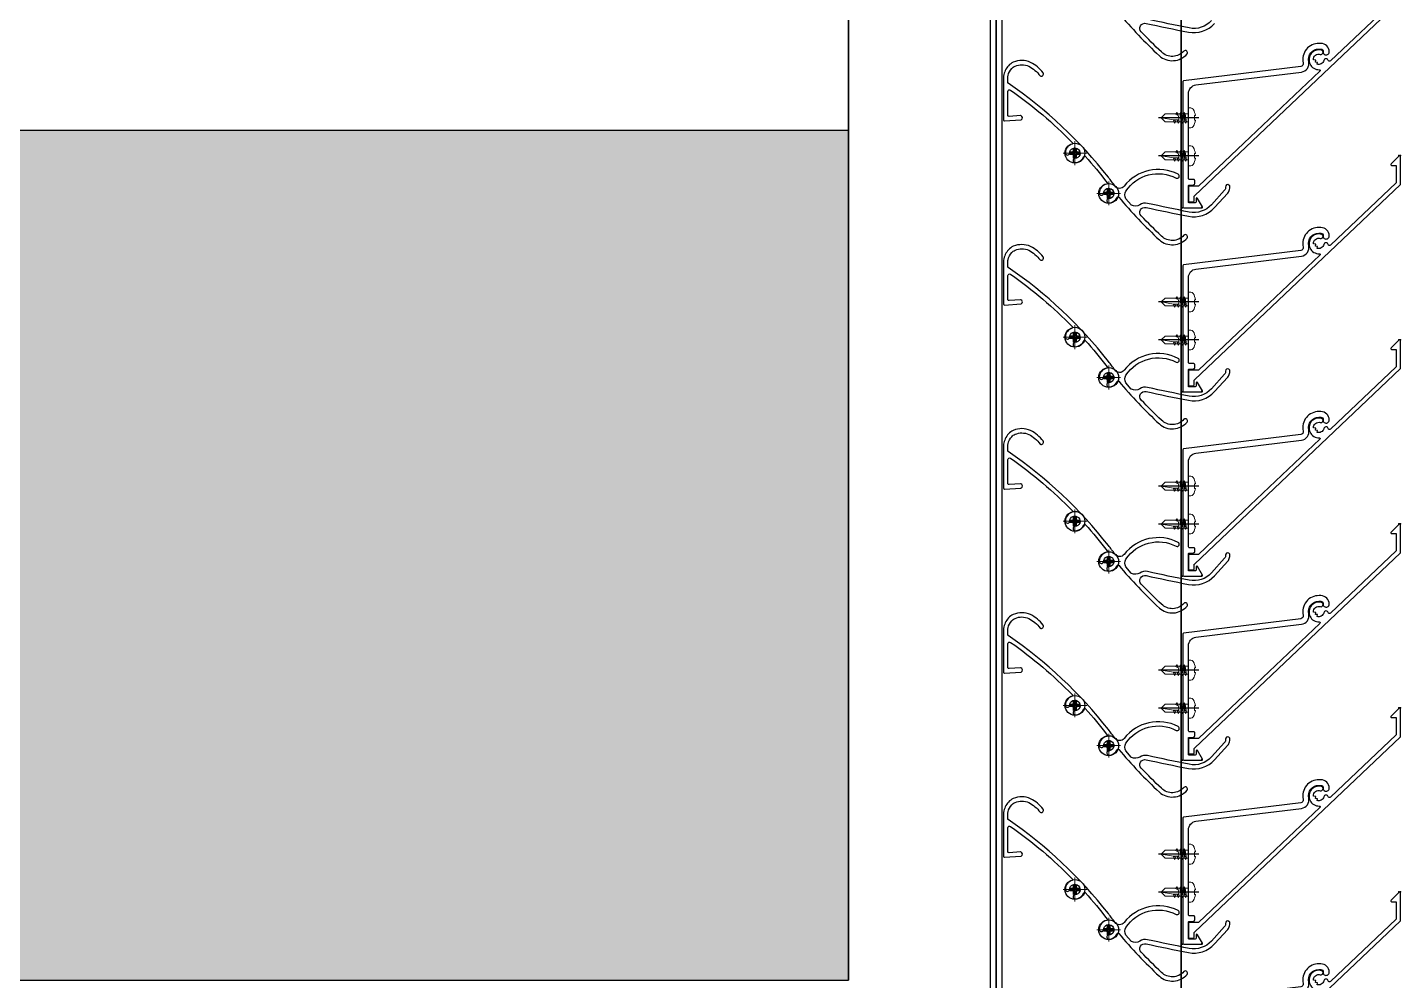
# Model space of a CAD drawing. Header units: millimetres. Extents: x 2519235 to 7246330, y 25937 to 201821.
# Drawn here: x 2752304 to 2752789, y 70938.6 to 71275.1 of the extents above; entities that cross this region are included whole.
import ezdxf

# ---------------------------------------------------------------- set-up
doc = ezdxf.new("R2010")
doc.units = ezdxf.units.MM
doc.set_wipeout_variables(frame=1)
doc.linetypes.add('CENTER', pattern=[50.800000000000004, 31.75, -6.35, 6.35, -6.35])
doc.linetypes.add('Xref-PLAN-106.940$0$CENTER2', pattern=[28.575000000000003, 19.05, -3.175, 3.175, -3.175])
for name, color, linetype in [('000 - CONCRETE_COL_CUT_COLOR_1', 7, 'Continuous'), ('000 - CONCRETE_COL_CUT_COLOR_5', 7, 'Continuous'), ('000 - CONCRETE_COL_HATCH_', 7, 'Continuous'), ('000 - CONCRETE_COL_WIPEOUT_', 7, 'Continuous'), ('010 - ASPG_ACCESSORIES_MAIN_COLOR_1', 7, 'Continuous'), ('010 - ASPG_EXTR_DEF_SUB', 7, 'Continuous'), ('010 - ASPG_EXTR_MAIN_COLOR_2', 7, 'Continuous'), ('010 - ASPG_FRAMING_MAIN_COLOR_2', 7, 'Continuous'), ('010 - ASPG_FRAMING_SUB_COLOR_2', 7, 'Continuous'), ('010 - ASPG_FRAMING_WIPEOUT_', 7, 'Continuous'), ('A-GLAZ-CURT', 7, 'Continuous'), ('BOLT & SCREW', 7, 'Continuous'), ('Center Line', 7, 'CENTER'), ('Xref-PLAN-106.940$0$_Beam', 7, 'Continuous'), ('Xref-PLAN-106.940$0$_Col', 7, 'Xref-PLAN-106.940$0$CENTER2'), ('Xref-PLAN-106.940$0$S-280-M_COLUMN', 7, 'Continuous')]:
    doc.layers.add(name, color=color, linetype=linetype)
doc.layers.add('12-GRID', color=7, linetype='CENTER', lineweight=13)
doc.layers.add('SCREW', color=7, linetype='Continuous', lineweight=5)
doc.layers.add('Xref-PLAN-106.940$0$_VP', color=7, linetype='Continuous', plot=False)

# ---------------------------------------------------------------- blocks, each defined once
blk = doc.blocks.new('DPA_Curved type C_Left - Curved Type C_Left-31496685-ENTRANCE 1 - LOWER ROOF LEVEL PLAN')
at = {"layer": 'A-GLAZ-CURT', "color": 7}
for p, q in [((750.0000001532675, 0), (-699.9923250806474, 0)), ((-699.9923250806473, 0), (750.0000001532675, 0))]:
    blk.add_line(p, q, dxfattribs=at)
blk = doc.blocks.new('Xref-PLAN-106.940$0$ACM_STR_COLN_Precast- Rectangular Column - 750x300-6869242-610_ENT 1 EXISTING GROUND LEVEL_6000_100')
at = {"layer": 'Xref-PLAN-106.940$0$S-280-M_COLUMN', "color": 7, "lineweight": -3}
for p, q in [((375.0000000000002, 200.0000000000001), (374.9999999999998, 189.9999999999994)), ((374.9999999999998, 189.9999999999994), (374.9999999999998, -89.99999999999784)), ((374.9999999999998, -89.99999999999784), (375.0000000000002, -99.99999999999994)), ((375.0000000000002, -99.99999999999994), (-374.9999999999994, -99.99999999999994))]:
    blk.add_line(p, q, dxfattribs=at)
blk = doc.blocks.new('Xref-PLAN-106.940')
at = {"layer": 'Xref-PLAN-106.940$0$_Beam', "color": 7}
for p, q in [((153369.1805612047, 15158.3966534838), (153369.1805612047, 6933.396653483858)), ((153669.1805612047, 15158.3966534838), (153669.1805612047, 6933.396653483858))]:
    blk.add_line(p, q, dxfattribs=at)
at = {"layer": 'Xref-PLAN-106.940$0$_Col', "color": 7}
blk.add_lwpolyline([(152919.1805612047, 6633.396653483858), (153669.1805612047, 6633.396653483858), (153669.1805612047, 6933.396653483858), (152919.1805612047, 6933.396653483858)], close=True, dxfattribs=at)
at = {"layer": 'Xref-PLAN-106.940$0$_VP', "color": 7}
for p, q in [((152919.1805612047, 6683.395449552503), (153669.1805612047, 6933.396653483858)), ((152919.1805612047, 6933.396653483858), (153669.1805612047, 6633.396653483858))]:
    blk.add_line(p, q, dxfattribs=at)
at = {"layer": 'Xref-PLAN-106.940$0$S-280-M_COLUMN', "color": 7, "lineweight": -3}
blk.add_blockref('Xref-PLAN-106.940$0$ACM_STR_COLN_Precast- Rectangular Column - 750x300-6869242-610_ENT 1 EXISTING GROUND LEVEL_6000_100', (153294.1805612047, 6733.396653483858), dxfattribs=at)
blk = doc.blocks.new('*U2093')
at = {"color": 7}
blk.add_wipeout([(1.7411139197065495e-10, 299.9999999999785), (-4.814637577510439e-11, 300.00000000016064), (3.453806129982695e-10, 300.00000000010016), (2.863771442207508e-10, 300.0000000000581), (5.297806637827307e-11, 299.99999999975546), (1.1368683772161603e-12, 300.0000000001161), (2.2396307031158358e-11, 300.00000000014813), (3.4219738154206425e-11, 300.0000000001513), (4.4013859223923646e-10, 300.00000000011767), (1.0737721822806634e-10, 299.9999999998937), (6.781419870094396e-11, 299.9999999998032), (1.1425527191022411e-11, 300.0000000001975), (1.8684431779547594e-10, 299.9999999999733), (3.5566927181207575e-10, 300.00000000021225), (3.034301698789932e-10, 299.99999999980116), (2.5642066248110496e-10, 299.999999999878), (-6.565414878423326e-11, 300.00000000013176), (3.256559466535691e-10, 300.0000000001829), (3.4134473025915213e-10, 300.0000000001577), (3.5726088754017837e-10, 300.00000000013927), (3.0951241569709964e-10, 299.9999999997452), (6.582467904081568e-11, 300.0000000000797), (-1.1198153515579179e-11, 300.0000000001095), (4.0546410673414357e-10, 300.00000000016905), (1.6689227777533233e-10, 299.99999999999807), (4.0546410673414357e-10, 299.99999999982435), (1.1425527191022411e-11, 299.9999999998803), (7.725020623183809e-11, 299.9999999999196), (3.122408998024184e-10, 300.0000000002459), (3.5566927181207575e-10, 299.99999999984664), (3.3850255931611173e-10, 299.9999999998348), (3.122408998024184e-10, 299.99999999981594), (-6.605205271625891e-11, 299.99999999985164), (2.376623342570383e-10, 300.00000000008674), (750.0000000002833, 300.00000000014813), (750.0000000003432, -2.354454409214668e-10), (1.1368683772161603e-12, -8.29913915367797e-12), (-9.418954505235888e-11, 299.9999999997459), (-3.342393029015511e-11, 300.00000000012335), (2.1373125491663814e-11, 300.00000000004945), (-1.2096279533579946e-10, 299.9999999998039), (-3.6550318327499554e-11, 299.99999999974204), (-5.013589543523267e-11, 299.9999999997609), (-5.6843418860808015e-11, 299.9999999997798), (1.1368683772161603e-12, 299.99999999968475), (2.4226665118476376e-10, 299.99999999983436), (3.2099478630698286e-10, 299.99999999977274), (-6.252776074688882e-11, 299.9999999997193)], dxfattribs=at).dxf.layer = '000 - CONCRETE_COL_WIPEOUT_'
at = {"layer": '000 - CONCRETE_COL_HATCH_'}
h = blk.add_hatch(dxfattribs=at)
h.set_pattern_fill('AR-CONC', scale=0.04)
h.set_pattern_definition([(49.99999999999999, (1500.000000007464, -835906.8256906054), (7.28738675984016, -0.6375634215561234), [0.762, -8.382000000000001]), (355, (1500.000000007464, -835906.8256906054), (-1.409736856998774, 7.642273809561406), [0.6096, -6.7056233668]), (100.4514447, (1500.607280287497, -835906.8788207454), (5.877649883614131, 7.004710076487804), [0.6476003519999999, -7.123609783999998]), (46.18420000000001, (1500.000000007464, -835904.7936906054), (10.8431616356852, -1.681693117309086), [1.143, -12.573]), (96.63555760999992, (1500.903596007511, -835904.9338306055), (9.49616536206012, 9.897044983908861), [0.9714009256, -10.6854243264]), (351.1841511700001, (1500.000000007464, -835904.7936906054), (9.496165362599081, 9.897044983421306), [0.9143986828, -10.0583892768]), (21, (1501.016000007467, -835905.3016906055), (6.064575650765299, -4.090607927483505), [0.762, -8.382000000000001]), (326.0000000000001, (1501.016000007467, -835905.3016906055), (2.472081133905883, 7.367518644892771), [0.6096, -6.7056]), (71.45144499999999, (1501.521381311481, -835905.6425746015), (8.536656771148646, 3.27691075543621), [0.6476003520000001, -7.123597503999999]), (37.50000000000001, (1500.000000007464, -835906.8256906054), (0.1235441300236727, 3.382201554926124), [0, -6.62432, 0, -6.807200000000001, 0, -6.731000000000001]), (7.499999999999999, (1500.000000007464, -835906.8256906054), (2.67278650041223, 4.00722299272478), [0, -3.88112, 0, -6.47192, 0, -2.5654]), (327.5, (1497.734320007511, -835906.8256906054), (5.423623806674856, -0.2291497597069377), [0, -2.54, 0, -7.9248, 0, -10.5156]), (317.5, (1496.718320007507, -835906.8256906054), (5.925167255440722, 1.017059641333321), [0, -3.302, 0, -5.26288, 0, -7.4676])])
h.paths.add_polyline_path([(-1.667805984044525e-10, 1.091393642127514e-11), (750, 0), (750, 300), (0, 300)])
at = {"layer": '000 - CONCRETE_COL_CUT_COLOR_1', "color": 7, "lineweight": -2}
blk.add_lwpolyline([(-1.667805984044525e-10, 1.091393642127514e-11), (750, 0), (750, 300), (0, 300)], dxfattribs=at)
blk = doc.blocks.new('W-1-PP17-ENT1_REV03_20260817-115107_UPPER_ROOF_EXPL')
at = {"color": 7}
blk.add_blockref('Xref-PLAN-106.940', (-135619.3374636862, -23258.3954495526), dxfattribs=at)
at = {"layer": 'A-GLAZ-CURT', "color": 7, "rotation": 90}
blk.add_blockref('DPA_Curved type C_Left - Curved Type C_Left-31496685-ENTRANCE 1 - LOWER ROOF LEVEL PLAN', (18049.85224673338, -15874.9999981455), dxfattribs=at)
at = {"layer": '000 - CONCRETE_COL_CUT_COLOR_5', "color": 7}
blk.add_blockref('*U2093', (17299.84309751866, -16624.99879606874), dxfattribs=at)
blk = doc.blocks.new('PZG35-9D5')
at = {"layer": 'Center Line', "color": 7}
blk.add_line((1.4210854715202e-14, 3.733653355866409), (1.4210854715202e-14, -10.53404386090006), dxfattribs=at)
at = {"layer": 'SCREW', "color": 7}
for p, q in [((-1.399999999999963, 2.842170943040401e-14), (-1.399999999999963, -1.090192378864657)), ((1.399999999999991, 0), (1.399999999999991, -0.5901923788647139)), ((-1.850000000000009, -1.399999999999977), (1.850000000000037, -0.8999999999999773)), ((-1.850000000000009, -1.399999999999977), (-1.399999999999963, -1.090192378864685)), ((-1.850000000000009, -1.399999999999977), (-1.399999999999963, -1.709807621135297)), ((-1.850000000000009, -2.699999999999989), (1.850000000000037, -2.199999999999989)), ((-1.850000000000009, -2.699999999999989), (-1.399999999999963, -2.390192378864697)), ((-1.850000000000009, -2.699999999999989), (-1.399999999999963, -3.009807621135309)), ((-1.850000000000009, -4), (-1.399999999999963, -3.690192378864708)), ((-1.850000000000009, -4), (-0.9911470940920566, -3.883938796498938)), ((-1.850000000000009, -4), (-1.399999999999963, -4.30980762113532)), ((-1.399999999999963, -1.090192378864685), (1.399999999999991, -0.5901923788646855)), ((-1.399999999999963, -1.709807621135297), (1.399999999999991, -1.209807621135297)), ((-1.399999999999963, -1.709807621135269), (-1.399999999999963, -2.390192378864697)), ((-1.399999999999963, -2.390192378864697), (1.399999999999991, -1.890192378864697)), ((-1.399999999999963, -3.009807621135309), (1.399999999999991, -2.509807621135309)), ((-1.399999999999963, -3.009807621135309), (-1.399999999999963, -3.690192378864708)), ((-1.399999999999963, -3.690192378864708), (-0.8446989986695002, -3.591031485769975)), ((-1.399999999999963, -4.30980762113532), (-1.184865735341859, -4.271390788160659)), ((-1.399999999999963, -4.309807621135349), (-1.399999999999963, -8.099999999999966)), ((0.5619885887190463, -3.339837273736322), (1.399999999999991, -3.190192378864708)), ((0.7141825614195483, -3.653488843051434), (1.850000000000037, -3.5)), ((0.7141825614195483, -3.932275020881832), (1.399999999999991, -3.80980762113532)), ((0.7141825614195483, -4.612659778611231), (1.399999999999991, -4.49019237886472)), ((0.7141825614195483, -4.953488843051389), (1.850000000000037, -4.800000000000011)), ((1.850000000000037, -0.8999999999999773), (1.399999999999991, -0.5901923788646855)), ((1.850000000000037, -0.8999999999999773), (1.399999999999991, -1.209807621135297)), ((1.399999999999991, -1.209807621135269), (1.399999999999991, -1.890192378864725)), ((1.850000000000037, -2.199999999999989), (1.399999999999991, -1.890192378864697)), ((1.850000000000037, -2.199999999999989), (1.399999999999991, -2.509807621135309)), ((1.399999999999991, -2.50980762113528), (1.399999999999991, -3.190192378864708)), ((1.850000000000037, -3.5), (1.399999999999991, -3.190192378864708)), ((1.850000000000037, -3.5), (1.399999999999991, -3.80980762113532)), ((1.399999999999991, -3.809807621135349), (1.399999999999991, -4.490192378864691)), ((1.850000000000037, -4.800000000000011), (1.399999999999991, -4.49019237886472)), ((1.850000000000037, -4.800000000000011), (1.399999999999991, -5.109807621135332)), ((1.4210854715202e-14, -9.5), (-1.399999999999963, -8.099999999999966)), ((1.4210854715202e-14, -9.5), (1.399999999999991, -8.099999999999966)), ((0.7141825614195483, -5.232275020881843), (1.399999999999991, -5.109807621135332)), ((1.399999999999991, -5.109807621135332), (1.399999999999991, -8.099999999999966))]:
    blk.add_line(p, q, dxfattribs=at)
blk.add_lwpolyline([(1.4210854715202e-14, -9.5), (0.7141825614195483, -5.232275020881843), (0.7141825614195483, -3.600899293750615, 0.4176573264866609), (0.4106596181599826, -3.300919979679151, 0.1081021898226624), (-0.8446989986694433, -3.591031485769975), (-1.399999999999991, -4.701675652739141)], format="xyb", dxfattribs=at)
blk = doc.blocks.new('*U2951')
at = {"layer": 'SCREW', "color": 7}
blk.add_lwpolyline([(3.026373332565058, 1.780836269555209, 0.09905967801670053), (0.7999999999999687, 2.546427498927414), (0.7999999999999687, 2.274284095813357), (-0.800000000000054, 2.274284095813357), (-0.800000000000054, 2.546427498927414, 0.09905967801670058), (-3.026373332565143, 1.780836269555209, 0.2665876613401604), (-3.500000000000043, 0.9556546004010897), (-3.500000000000043, 0.1999999999999886, 0.4142135623730938), (-3.300000000000054, 0), (3.299999999999997, 0, 0.4142135623731049), (3.499999999999986, 0.1999999999999886), (3.499999999999957, 0.9556546004010897, 0.2665876613401604)], format="xyb", close=True, dxfattribs=at)
blk.add_blockref('PZG35-9D5', (-1.4210854715202e-14, 0), dxfattribs=at)
blk = doc.blocks.new('*U2950')
at = {"color": 7}
blk.add_point((0, 0), dxfattribs=at)
at = {"layer": '010 - ASPG_ACCESSORIES_MAIN_COLOR_1', "color": 7}
blk.add_lwpolyline([(-39.69999999902211, -0.5999999995172398, 0.4142135623731156), (-39.99999999883585, -0.8999999995638059), (-39.99999999883585, -7.366962144914214, 0.5773502691897371), (-39.65044321701862, -7.568778847059366), (-36.64260295056738, -5.832201459393036, 0.7673269879794871), (-36.78520590183325, -5.299999999645297), (-37.89999999874271, -5.299999999645297, -0.4142135623735732), (-38.19999999902211, -4.999999999656938), (-38.19999999902211, -2.799999999587089, -0.4142135623730951), (-37.99999999883585, -2.59999999951724), (-32.18326623388566, -2.59999999951724, -0.3888787318530097), (-31.98402729420923, -2.782568851142787), (-31.8474567013327, -4.343577870872468, 0.3888787318530089), (-31.34935935237445, -4.799999999528882), (-30.29999999911524, -4.799999999528882, 0.4142135623732408), (-29.99999999883585, -4.499999999540523), (-29.99999999883585, -2.899999999505599, -0.4142135623731785), (-29.69999999902211, -2.59999999951724), (0.4107479506637901, -2.59999999951724, -0.3789692262628873), (3.38851808081381, -5.235465979035143), (7.952927200356498, -42.5207682372482, 0.4465929586642906), (11.6177961837966, -45.07649022702281, -0.4898018444424612), (16.07846395508386, -48.68238816667036), (16.06490363762714, -49.36225294566866, -0.1824796859550777), (15.80227640201338, -50.01801436272836, -0.2679491924113072), (15.32539491611533, -50.16829426406803, 1.122114645179816), (15.09990952932276, -52.3421093734276, 0.4050039718497206), (18.0645059288945, -49.40213623346681), (18.07806624681689, -48.72227145435209, 0.4898054953707174), (11.15966573380865, -43.12966807454978, -0.4465970485362636), (9.938031048281118, -42.27776159492242), (4.866356541635469, -0.8481197821154633, 0.3641755342157969), (4.570876519894227, -0.5999999995172398)], format="xyb", close=True, dxfattribs=at)
at = {"layer": '010 - ASPG_EXTR_DEF_SUB', "color": 7}
for p in [(-39.99999999883585, -0.4999999995172402), (43.44495566345738, -76.89999999944341), (43.44495566345738, -77.49999999954052)]:
    blk.add_point(p, dxfattribs=at)
at = {"layer": '010 - ASPG_EXTR_MAIN_COLOR_2', "color": 7}
blk.add_lwpolyline([(11.37409105408005, -48.15170148877115), (11.47245816211216, -47.43577758665815), (12.17779493960552, -47.55667202338264), (12.29266474000178, -46.78670596401826, -0.5355375090189683), (14.1918134491425, -49.16870282323253, 0.9915718169393263), (15.66379558271728, -49.57599316951273, 1.157025413028558), (8.792231505503878, -48.77291728999153, -0.6885576205791355), (8.274611146422103, -48.98797988444021), (-17.14292736421339, -22.16859813180672), (-32.34153279638849, -6.131750148785431), (-32.34153279638849, -2.899999981694054, 0.4143115081626392), (-32.64163311407901, -2.59999999951724), (-37.54163311352022, -2.59999999951724, 0.4141156188887998), (-37.84153278893791, -2.899999981635847), (-37.84153278893791, -4.299999988411218, 0.4142135623731781), (-37.54153279098682, -4.599999986478724), (-35.98884801496752, -4.599999986478724, -0.205894629290155), (-35.77110154624097, -4.693635078269653), (33.22969053988345, -77.49999999954052), (43.14495566324331, -77.49999999954052, 0.6681786376628355), (43.35708769806661, -76.98786796536915), (40.5215537941549, -74.1523340573247, 0.6681786381757795), (40.00942175951786, -74.36446609156592), (40.00942175951786, -75.99999999802712), (33.87471885257401, -75.99999999802712), (11.86384030175395, -52.7751643466243, -0.5583539238224016), (12.08261241135187, -51.95244935475676, 0.7662751832817146), (12.03674733010121, -50.39291741001107, -0.4385828234445206), (10.70630855322815, -48.05207626283555)], format="xyb", close=True, dxfattribs=at)
at = {"layer": 'SCREW', "color": 7, "rotation": 180}
for p in [(-21.64901723782532, -2.499999999924694), (-8.237076249206439, -2.499999999924694)]:
    blk.add_blockref('*U2951', p, dxfattribs=at)
blk = doc.blocks.new('*U1455')
at = {"color": 7}
blk.add_wipeout([(1617.3000000005109, 4.000000002079105), (60.00000000297587, 4.0000000000009095), (60.00000000297587, 69.30000000000064), (1617.3000000005109, 69.30000000207929)], dxfattribs=at).dxf.layer = '010 - ASPG_FRAMING_WIPEOUT_'
at = {"layer": '010 - ASPG_FRAMING_MAIN_COLOR_2', "color": 7}
blk.add_lwpolyline([(1587.300000001675, 69.30000000207822), (90.00000000181171, 69.3), (90.00000000181171, 6), (1587.300000001675, 6.000000002078227)], close=True, dxfattribs=at)
at = {"layer": '010 - ASPG_FRAMING_SUB_COLOR_2', "color": 7}
for points in [[(1617.300000000511, 4.000000002078227), (60.00000000297587, 4), (60.00000000297587, 69.3), (1617.300000000511, 69.30000000207822)], [(60.00000000297587, 2.000000000715772), (60.00000000297587, 4), (1617.300000000511, 4.000000002078227), (1617.300000000511, 2.000000002794)]]:
    blk.add_lwpolyline(points, close=True, dxfattribs=at)
at = {"color": 7, "rotation": 180}
for p in [(1187.300000001196, 69.3), (1252.300000001196, 69.3), (1317.300000001196, 69.3), (1382.300000001196, 69.3), (1447.300000001196, 69.3), (1512.300000001196, 69.3)]:
    blk.add_blockref('*U2950', p, dxfattribs=at)
blk = doc.blocks.new('*U2952')
at = {"layer": '12-GRID', "color": 7, "linetype": 'CENTER'}
for p, q in [((5.684341886080801e-14, -6.200000000000029), (5.684341886080801e-14, 2.200000000000029)), ((-4.199999999999973, -2), (4.200000000000085, -2))]:
    blk.add_line(p, q, dxfattribs=at)
at = {"layer": 'BOLT & SCREW', "color": 7}
for p, q in [((-0.553537628269381, -1.771128018217196), (-1.767499999999847, -1.558125000000442)), ((-0.553537628269381, -2.228871981782805), (-1.767500000000483, -2.441875000000354)), ((-0.4577439635652332, -1.771128018217196), (-0.8837500000000146, -1.558125000000442)), ((-0.4577439635652332, -2.228871981782805), (-0.8837500000000146, -2.441875000000354)), ((-0.2288719817826677, -1.446462371730204), (-0.4418749999998197, -0.2325000000002947)), ((-0.2288719817826677, -1.542256036434869), (-0.4418749999998197, -1.116250000000048)), ((-0.2288719817826677, -2.457743963565131), (-0.4418749999998197, -2.883750000000271)), ((-0.2288719817821107, -2.553537628269438), (-0.4418749999998197, -3.767500000000023)), ((0.2288719817822642, -1.446462371730562), (0.4418749999996946, -0.2324999999999764)), ((0.2288719817822642, -1.542256036434869), (0.4418749999996946, -1.116250000000048)), ((0.4418749999996946, -2.883750000000271), (0.2288719817829008, -2.457743963565131)), ((0.2288719817829008, -2.553537628269438), (0.4418749999999732, -3.767500000000023)), ((0.4577439635647103, -1.771128018217196), (0.8837499999994917, -1.558125000000442)), ((0.4577439635647103, -2.228871981782805), (0.8837500000001283, -2.441874999999877)), ((0.5535376282692559, -1.771128018217196), (1.767500000000001, -1.558125000000124)), ((0.5535376282692559, -2.228871981782805), (1.767500000000001, -2.441874999999877))]:
    blk.add_line(p, q, dxfattribs=at)
for points in [[(-1.767500000000006, -1.558125000000442), (-0.8837500000001342, -1.558125000000442, 0.4142135623730394), (-0.4418749999998197, -1.116250000000048), (-0.4418749999998197, -0.2325000000002947), (0.4418749999996946, -0.2324999999999764), (0.4418749999996946, -1.116250000000048, 0.4142135623731505), (0.8837500000000089, -1.558125000000442), (1.76750000000012, -1.558125000000124), (1.76750000000012, -2.441874999999877), (0.8837500000000089, -2.441874999999877, 0.414213562373095), (0.4418749999996946, -2.883750000000271), (0.4418749999999732, -3.767500000000023), (-0.4418749999998197, -3.767500000000023), (-0.4418749999998197, -2.883750000000271, 0.4142135623730397), (-0.8837500000001342, -2.441875000000354), (-1.767500000000483, -2.441875000000354)], [(0.2288719817829008, -2.457743963565131, -0.414213562373095), (0.4577439635645909, -2.228871981782805), (0.5535376282692559, -2.228871981782805), (0.5535376282692559, -1.771128018217196), (0.4577439635645909, -1.771128018217196, -0.4142135623730951), (0.228871981782105, -1.542256036434869), (0.228871981782105, -1.446462371730562), (-0.2288719817826677, -1.446462371730204), (-0.2288719817826677, -1.542256036434869, -0.4142135623730951), (-0.4577439635649944, -1.771128018217196), (-0.553537628269381, -1.771128018217196), (-0.553537628269381, -2.228871981782805), (-0.4577439635649944, -2.228871981782805, -0.4142135623730951), (-0.2288719817826677, -2.457743963565131), (-0.2288719817822698, -2.553537628269438), (0.2288719817829008, -2.553537628269438)]]:
    blk.add_lwpolyline(points, format="xyb", close=True, dxfattribs=at)
blk.add_circle((5.684341886080801e-14, -2), 3.5, dxfattribs=at)
blk = doc.blocks.new('*U2422')
at = {"layer": '010 - ASPG_EXTR_DEF_SUB', "color": 7}
for p in [(65, -1.251976300409297e-11), (130, -2.503952600818593e-11), (195, -3.75592890122789e-11), (260, -5.007905201637186e-11), (325, -6.259881502046483e-11)]:
    blk.add_point(p, dxfattribs=at)
at = {"layer": '010 - ASPG_EXTR_MAIN_COLOR_2', "color": 7}
for points in [[(95.75877492781729, 70.06714037146797, 0.4336592857269459), (95.45942675694823, 69.74737493512133), (95.84137786505744, 63.96271307503251, 0.0820690263538202), (95.8636512933299, 63.86745857032859, 0.7206537881255028), (97.32908650487661, 63.97254170039581, 0.07922428198988747), (97.33778353128582, 64.06661670525703), (97.06877322634682, 68.14078645633911, -0.4336592857264138), (97.46790412114933, 68.56714037140976), (105.8611929877661, 68.56714037146797, -0.6073848710044985), (106.3521102210507, 67.62217621323565, -0.04582868044492008), (87.7838222887367, 45.76076047365699, -0.5604921351226578), (87.28750535612926, 45.88571992131095, 0.3178599151680848), (84.2119114198722, 48.23749049524689, 0.9532878111822051), (84.08207267895341, 46.71593409565888, -2.423003988231831), (82.25806952221319, 44.89173717545258, 0.9523147976297285), (80.73634468205273, 44.76348824844375, 0.3008214087947553), (82.8898747372441, 41.75529025441413, -0.5604921351218277), (82.98351840674877, 41.25212405504338, -0.01942473842078824), (73.62392509169877, 33.46052617054578, -0.5525007933269362), (73.1474985848181, 33.63667257984547, 0.3444609008774969), (69.9894988052547, 36.29767865994857, 0.9520149233436535), (69.86157765612006, 34.77593409565655, -2.42318646531747), (68.03757499856874, 32.95193143775599, 0.9520149233867892), (66.51583043392748, 32.82401028891239, 0.2853998218446234), (68.49302407773212, 29.88851448275294, -0.5533776808031501), (68.56290851021186, 29.38496566254092, 0.03067395406819984), (53.46301288064569, 15.05729964554688, 0.4171002255848137), (54.11436872975901, 5.272964205172897, 0.9355530918984264), (55.0966641549021, 6.406584819708073, -0.4344100119147308), (54.80335451988503, 14.29476617484964, -0.01499848524836865), (61.92056480608881, 21.45455419189442, -0.7383485292466446), (64.91713934438303, 19.76412730313517, 0.004917316774645771), (61.8066999851726, 4.803864106406976, 0.2636109069979271), (64.88020993350074, -4.460317215021647), (69.99573369510472, -9.084236264881625, 0.1258843890439943), (71.26776125049219, -9.753782964207645, 0.04427494949630078), (72.08954405970871, -9.866966023005958, 1.107654826573523), (72.12545921094716, -8.3318057015547, -0.2155958426847688), (71.02322665927932, -7.991025416891503), (65.8860520706512, -3.347536196246224, -0.2636109069978752), (63.27822544751689, 4.512981288588193, -0.004854851929905817), (66.34138361644, 19.25507699999638, 0.2339601468136614), (65.81544248666614, 21.95487343821354, -0.2408104543272742), (65.71031341003254, 24.90310810685536, -0.1041570884704408), (65.78460486931726, 25.00194829817541), (67.99301963998005, 26.93374890861945, -0.2290212912668875), (70.70067926403135, 26.88725557025667, -0.3817208427142056), (75.27361959358677, 9.069098417576456, 0.9773819303748196), (76.62031129561365, 8.407760736403574, 0.3611050424324235), (72.40816218266264, 27.5032756255698, -0.4961260631527202), (72.44292252929881, 30.68812541743885, 0.003188108562510474), (74.05580963008106, 31.9020052741855, -0.00282652430436861), (75.56195585662499, 33.06505110462807, 0.07704788012868193), (108.7415275620297, 68.43644483828596, -0.2476739044870795), (108.9891886156984, 68.56714037140976), (110.9840893819928, 68.56714037140976, -0.04413111325910057), (111.4728248161264, 68.5045802023253, -0.1258462906385483), (113.9636769010685, 67.20642238202184, -0.09885145914925667), (114.8173400671221, 66.0338080653912, -0.2058282691334744), (114.7936664214358, 61.20460651121014, -0.1151163694662807), (111.3683241284452, 57.18072180576767, 0.822373071447778), (112.4550462905318, 56.10392398636235, 0.109184526549196), (116.1486009340733, 60.55948756890051, 0.2083234795678962), (116.1894268463366, 66.6402645750661, 0.1005277992320483), (114.9723091390915, 68.316710421803, 0.1451157280627245), (111.2923091310076, 70.06714037146797)], [(160.7587749278173, 70.06714037145545, 0.4336592857269459), (160.4594267569482, 69.74737493510881), (160.8413778650574, 63.96271307501999, 0.0820690263538202), (160.8636512933299, 63.86745857031607, 0.7206537881255028), (162.3290865048766, 63.97254170038329, 0.07922428198988747), (162.3377835312858, 64.06661670524451), (162.0687732263468, 68.1407864563266, -0.4336592857264138), (162.4679041211493, 68.56714037139724), (170.8611929877661, 68.56714037145545, -0.6073848710044985), (171.3521102210507, 67.62217621322313, -0.04582868044492008), (152.7838222887367, 45.76076047364447, -0.5604921351226578), (152.2875053561293, 45.88571992129843, 0.3178599151680848), (149.2119114198722, 48.23749049523437, 0.9532878111822051), (149.0820726789534, 46.71593409564636, -2.423003988231831), (147.2580695222132, 44.89173717544006, 0.9523147976297285), (145.7363446820527, 44.76348824843123, 0.3008214087947553), (147.8898747372441, 41.75529025440161, -0.5604921351218277), (147.9835184067488, 41.25212405503086, -0.01942473842078824), (138.6239250916988, 33.46052617053326, -0.5525007933269362), (138.1474985848181, 33.63667257983295, 0.3444609008774969), (134.9894988052547, 36.29767865993605, 0.9520149233436535), (134.8615776561201, 34.77593409564403, -2.42318646531747), (133.0375749985687, 32.95193143774347, 0.9520149233867892), (131.5158304339275, 32.82401028889987, 0.2853998218446234), (133.4930240777321, 29.88851448274042, -0.5533776808031501), (133.5629085102119, 29.3849656625284, 0.03067395406819984), (118.4630128806457, 15.05729964553436, 0.4171002255848137), (119.114368729759, 5.272964205160378, 0.9355530918984264), (120.0966641549021, 6.406584819695553, -0.4344100119147308), (119.803354519885, 14.29476617483712, -0.01499848524836865), (126.9205648060888, 21.4545541918819, -0.7383485292466446), (129.917139344383, 19.76412730312265, 0.004917316774645771), (126.8066999851726, 4.803864106394457, 0.2636109069979271), (129.8802099335007, -4.460317215034166), (134.9957336951047, -9.084236264894145, 0.1258843890439943), (136.2677612504922, -9.753782964220164, 0.04427494949630078), (137.0895440597087, -9.866966023018477, 1.107654826573523), (137.1254592109472, -8.33180570156722, -0.2155958426847688), (136.0232266592793, -7.991025416904023), (130.8860520706512, -3.347536196258744, -0.2636109069978752), (128.2782254475169, 4.512981288575673, -0.004854851929905817), (131.34138361644, 19.25507699998386, 0.2339601468136614), (130.8154424866661, 21.95487343820102, -0.2408104543272742), (130.7103134100325, 24.90310810684284, -0.1041570884704408), (130.7846048693173, 25.00194829816289), (132.99301963998, 26.93374890860693, -0.2290212912668875), (135.7006792640314, 26.88725557024415, -0.3817208427142056), (140.2736195935868, 9.069098417563936, 0.9773819303748196), (141.6203112956136, 8.407760736391054, 0.3611050424324235), (137.4081621826626, 27.50327562555728, -0.4961260631527202), (137.4429225292988, 30.68812541742633, 0.003188108562510474), (139.0558096300811, 31.90200527417298, -0.00282652430436861), (140.561955856625, 33.06505110461555, 0.07704788012868193), (173.7415275620297, 68.43644483827345, -0.2476739044870795), (173.9891886156984, 68.56714037139724), (175.9840893819928, 68.56714037139724, -0.04413111325910057), (176.4728248161264, 68.50458020231278, -0.1258462906385483), (178.9636769010685, 67.20642238200932, -0.09885145914925667), (179.8173400671221, 66.03380806537868, -0.2058282691334744), (179.7936664214358, 61.20460651119762, -0.1151163694662807), (176.3683241284452, 57.18072180575516, 0.822373071447778), (177.4550462905318, 56.10392398634983, 0.109184526549196), (181.1486009340733, 60.55948756888799, 0.2083234795678962), (181.1894268463366, 66.64026457505358, 0.1005277992320483), (179.9723091390915, 68.31671042179048, 0.1451157280627245), (176.2923091310076, 70.06714037145545)], [(225.7587749278173, 70.06714037144293, 0.4336592857269459), (225.4594267569482, 69.74737493509629), (225.8413778650574, 63.96271307500747, 0.0820690263538202), (225.8636512933299, 63.86745857030355, 0.7206537881255028), (227.3290865048766, 63.97254170037077, 0.07922428198988747), (227.3377835312858, 64.066616705232), (227.0687732263468, 68.14078645631407, -0.4336592857264138), (227.4679041211493, 68.56714037138472), (235.8611929877661, 68.56714037144293, -0.6073848710044985), (236.3521102210507, 67.62217621321061, -0.04582868044492008), (217.7838222887367, 45.76076047363195, -0.5604921351226578), (217.2875053561293, 45.88571992128591, 0.3178599151680848), (214.2119114198722, 48.23749049522185, 0.9532878111822051), (214.0820726789534, 46.71593409563384, -2.423003988231831), (212.2580695222132, 44.89173717542754, 0.9523147976297285), (210.7363446820527, 44.76348824841871, 0.3008214087947553), (212.8898747372441, 41.7552902543891, -0.5604921351218277), (212.9835184067488, 41.25212405501834, -0.01942473842078824), (203.6239250916988, 33.46052617052074, -0.5525007933269362), (203.1474985848181, 33.63667257982043, 0.3444609008774969), (199.9894988052547, 36.29767865992353, 0.9520149233436535), (199.8615776561201, 34.77593409563151, -2.42318646531747), (198.0375749985687, 32.95193143773095, 0.9520149233867892), (196.5158304339275, 32.82401028888735, 0.2853998218446234), (198.4930240777321, 29.8885144827279, -0.5533776808031501), (198.5629085102119, 29.38496566251588, 0.03067395406819984), (183.4630128806457, 15.05729964552184, 0.4171002255848137), (184.114368729759, 5.272964205147858, 0.9355530918984264), (185.0966641549021, 6.406584819683033, -0.4344100119147308), (184.803354519885, 14.2947661748246, -0.01499848524836865), (191.9205648060888, 21.45455419186938, -0.7383485292466446), (194.917139344383, 19.76412730311013, 0.004917316774645771), (191.8066999851726, 4.803864106381937, 0.2636109069979271), (194.8802099335007, -4.460317215046686), (199.9957336951047, -9.084236264906664, 0.1258843890439943), (201.2677612504922, -9.753782964232684, 0.04427494949630078), (202.0895440597087, -9.866966023030997, 1.107654826573523), (202.1254592109472, -8.33180570157974, -0.2155958426847688), (201.0232266592793, -7.991025416916543), (195.8860520706512, -3.347536196271264, -0.2636109069978752), (193.2782254475169, 4.512981288563154, -0.004854851929905817), (196.34138361644, 19.25507699997134, 0.2339601468136614), (195.8154424866661, 21.9548734381885, -0.2408104543272742), (195.7103134100325, 24.90310810683032, -0.1041570884704408), (195.7846048693173, 25.00194829815037), (197.99301963998, 26.93374890859441, -0.2290212912668875), (200.7006792640314, 26.88725557023163, -0.3817208427142056), (205.2736195935868, 9.069098417551416, 0.9773819303748196), (206.6203112956136, 8.407760736378535, 0.3611050424324235), (202.4081621826626, 27.50327562554476, -0.4961260631527202), (202.4429225292988, 30.68812541741381, 0.003188108562510474), (204.0558096300811, 31.90200527416046, -0.00282652430436861), (205.561955856625, 33.06505110460303, 0.07704788012868193), (238.7415275620297, 68.43644483826093, -0.2476739044870795), (238.9891886156984, 68.56714037138472), (240.9840893819928, 68.56714037138472, -0.04413111325910057), (241.4728248161264, 68.50458020230026, -0.1258462906385483), (243.9636769010685, 67.2064223819968, -0.09885145914925667), (244.8173400671221, 66.03380806536616, -0.2058282691334744), (244.7936664214358, 61.2046065111851, -0.1151163694662807), (241.3683241284452, 57.18072180574264, 0.822373071447778), (242.4550462905318, 56.10392398633731, 0.109184526549196), (246.1486009340733, 60.55948756887547, 0.2083234795678962), (246.1894268463366, 66.64026457504106, 0.1005277992320483), (244.9723091390915, 68.31671042177796, 0.1451157280627245), (241.2923091310076, 70.06714037144293)], [(290.7587749278173, 70.06714037143041, 0.4336592857269459), (290.4594267569482, 69.74737493508377), (290.8413778650574, 63.96271307499495, 0.0820690263538202), (290.8636512933299, 63.86745857029103, 0.7206537881255028), (292.3290865048766, 63.97254170035825, 0.07922428198988747), (292.3377835312858, 64.06661670521947), (292.0687732263468, 68.14078645630156, -0.4336592857264138), (292.4679041211493, 68.5671403713722), (300.8611929877661, 68.56714037143041, -0.6073848710044985), (301.3521102210507, 67.62217621319809, -0.04582868044492008), (282.7838222887367, 45.76076047361943, -0.5604921351226578), (282.2875053561293, 45.88571992127339, 0.3178599151680848), (279.2119114198722, 48.23749049520933, 0.9532878111822051), (279.0820726789534, 46.71593409562132, -2.423003988231831), (277.2580695222132, 44.89173717541502, 0.9523147976297285), (275.7363446820527, 44.76348824840619, 0.3008214087947553), (277.8898747372441, 41.75529025437658, -0.5604921351218277), (277.9835184067488, 41.25212405500582, -0.01942473842078824), (268.6239250916988, 33.46052617050822, -0.5525007933269362), (268.1474985848181, 33.63667257980791, 0.3444609008774969), (264.9894988052547, 36.29767865991101, 0.9520149233436535), (264.8615776561201, 34.77593409561899, -2.42318646531747), (263.0375749985687, 32.95193143771843, 0.9520149233867892), (261.5158304339275, 32.82401028887483, 0.2853998218446234), (263.4930240777321, 29.88851448271538, -0.5533776808031501), (263.5629085102119, 29.38496566250336, 0.03067395406819984), (248.4630128806457, 15.05729964550932, 0.4171002255848137), (249.114368729759, 5.272964205135338, 0.9355530918984264), (250.0966641549021, 6.406584819670513, -0.4344100119147308), (249.803354519885, 14.29476617481208, -0.01499848524836865), (256.9205648060888, 21.45455419185686, -0.7383485292466446), (259.917139344383, 19.76412730309761, 0.004917316774645771), (256.8066999851726, 4.803864106369417, 0.2636109069979271), (259.8802099335007, -4.460317215059206), (264.9957336951047, -9.084236264919184, 0.1258843890439943), (266.2677612504922, -9.753782964245204, 0.04427494949630078), (267.0895440597087, -9.866966023043517, 1.107654826573523), (267.1254592109472, -8.331805701592259, -0.2155958426847688), (266.0232266592793, -7.991025416929062), (260.8860520706512, -3.347536196283784, -0.2636109069978752), (258.2782254475169, 4.512981288550634, -0.004854851929905817), (261.34138361644, 19.25507699995882, 0.2339601468136614), (260.8154424866661, 21.95487343817598, -0.2408104543272742), (260.7103134100325, 24.9031081068178, -0.1041570884704408), (260.7846048693173, 25.00194829813785), (262.99301963998, 26.93374890858189, -0.2290212912668875), (265.7006792640314, 26.88725557021911, -0.3817208427142056), (270.2736195935868, 9.069098417538896, 0.9773819303748196), (271.6203112956136, 8.407760736366015, 0.3611050424324235), (267.4081621826626, 27.50327562553224, -0.4961260631527202), (267.4429225292988, 30.6881254174013, 0.003188108562510474), (269.0558096300811, 31.90200527414794, -0.00282652430436861), (270.561955856625, 33.06505110459051, 0.07704788012868193), (303.7415275620297, 68.4364448382484, -0.2476739044870795), (303.9891886156984, 68.5671403713722), (305.9840893819928, 68.5671403713722, -0.04413111325910057), (306.4728248161264, 68.50458020228774, -0.1258462906385483), (308.9636769010685, 67.20642238198428, -0.09885145914925667), (309.8173400671221, 66.03380806535364, -0.2058282691334744), (309.7936664214358, 61.20460651117259, -0.1151163694662807), (306.3683241284452, 57.18072180573012, 0.822373071447778), (307.4550462905318, 56.10392398632479, 0.109184526549196), (311.1486009340733, 60.55948756886295, 0.2083234795678962), (311.1894268463366, 66.64026457502854, 0.1005277992320483), (309.9723091390915, 68.31671042176544, 0.1451157280627245), (306.2923091310076, 70.06714037143041)], [(355.7587749278173, 70.06714037141789, 0.4336592857269459), (355.4594267569482, 69.74737493507125), (355.8413778650574, 63.96271307498243, 0.0820690263538202), (355.8636512933299, 63.86745857027852, 0.7206537881255028), (357.3290865048766, 63.97254170034573, 0.07922428198988747), (357.3377835312858, 64.06661670520695), (357.0687732263468, 68.14078645628904, -0.4336592857264138), (357.4679041211493, 68.56714037135968), (365.8611929877661, 68.56714037141789, -0.6073848710044985), (366.3521102210507, 67.62217621318557, -0.04582868044492008), (347.7838222887367, 45.76076047360691, -0.5604921351226578), (347.2875053561293, 45.88571992126087, 0.3178599151680848), (344.2119114198722, 48.23749049519681, 0.9532878111822051), (344.0820726789534, 46.7159340956088, -2.423003988231831), (342.2580695222132, 44.8917371754025, 0.9523147976297285), (340.7363446820527, 44.76348824839367, 0.3008214087947553), (342.8898747372441, 41.75529025436406, -0.5604921351218277), (342.9835184067488, 41.2521240549933, -0.01942473842078824), (333.6239250916988, 33.4605261704957, -0.5525007933269362), (333.1474985848181, 33.63667257979539, 0.3444609008774969), (329.9894988052547, 36.29767865989849, 0.9520149233436535), (329.8615776561201, 34.77593409560647, -2.42318646531747), (328.0375749985687, 32.95193143770591, 0.9520149233867892), (326.5158304339275, 32.82401028886231, 0.2853998218446234), (328.4930240777321, 29.88851448270286, -0.5533776808031501), (328.5629085102119, 29.38496566249084, 0.03067395406819984), (313.4630128806457, 15.0572996454968, 0.4171002255848137), (314.114368729759, 5.272964205122818, 0.9355530918984264), (315.0966641549021, 6.406584819657994, -0.4344100119147308), (314.803354519885, 14.29476617479956, -0.01499848524836865), (321.9205648060888, 21.45455419184434, -0.7383485292466446), (324.917139344383, 19.76412730308509, 0.004917316774645771), (321.8066999851726, 4.803864106356897, 0.2636109069979271), (324.8802099335007, -4.460317215071726), (329.9957336951047, -9.084236264931704, 0.1258843890439943), (331.2677612504922, -9.753782964257724, 0.04427494949630078), (332.0895440597087, -9.866966023056037, 1.107654826573523), (332.1254592109472, -8.331805701604779, -0.2155958426847688), (331.0232266592793, -7.991025416941582), (325.8860520706512, -3.347536196296304, -0.2636109069978752), (323.2782254475169, 4.512981288538114, -0.004854851929905817), (326.34138361644, 19.2550769999463, 0.2339601468136614), (325.8154424866661, 21.95487343816346, -0.2408104543272742), (325.7103134100325, 24.90310810680528, -0.1041570884704408), (325.7846048693173, 25.00194829812533), (327.99301963998, 26.93374890856937, -0.2290212912668875), (330.7006792640314, 26.88725557020659, -0.3817208427142056), (335.2736195935868, 9.069098417526376, 0.9773819303748196), (336.6203112956136, 8.407760736353495, 0.3611050424324235), (332.4081621826626, 27.50327562551972, -0.4961260631527202), (332.4429225292988, 30.68812541738878, 0.003188108562510474), (334.0558096300811, 31.90200527413542, -0.00282652430436861), (335.561955856625, 33.06505110457799, 0.07704788012868193), (368.7415275620297, 68.43644483823589, -0.2476739044870795), (368.9891886156984, 68.56714037135968), (370.9840893819928, 68.56714037135968, -0.04413111325910057), (371.4728248161264, 68.50458020227522, -0.1258462906385483), (373.9636769010685, 67.20642238197176, -0.09885145914925667), (374.8173400671221, 66.03380806534112, -0.2058282691334744), (374.7936664214358, 61.20460651116007, -0.1151163694662807), (371.3683241284452, 57.1807218057176, 0.822373071447778), (372.4550462905318, 56.10392398631227, 0.109184526549196), (376.1486009340733, 60.55948756885043, 0.2083234795678962), (376.1894268463366, 66.64026457501602, 0.1005277992320483), (374.9723091390915, 68.31671042175292, 0.1451157280627245), (371.2923091310076, 70.06714037141789)]]:
    blk.add_lwpolyline(points, format="xyb", close=True, dxfattribs=at)
for points in [[(393.5629085102119, 29.38496566247832, 0.03067395406819984), (378.4630128806457, 15.05729964548428, 0.4171002255848137), (379.114368729759, 5.272964205110299, 0.9355530918984264), (380.0966641549021, 6.406584819645474, -0.4344100119147308), (379.803354519885, 14.29476617478704, -0.01499848524836865), (386.9205648060888, 21.45455419183182, -0.7383485292466446), (389.917139344383, 19.76412730307257, 0.004917316774645771), (386.8066999851726, 4.803864106344378, 0.2636109069979271), (389.8802099335007, -4.460317215084245)], [(390.8860520706512, -3.347536196308823, -0.2636109069978752), (388.2782254475169, 4.512981288525594, -0.004854851929905817), (391.34138361644, 19.25507699993378, 0.2339601468136614)]]:
    blk.add_lwpolyline(points, format="xyb", dxfattribs=at)
at = {"color": 7, "rotation": 179.999999999989}
for p in [(84.08686374500394, 42.88714037141675), (149.0868637450039, 42.88714037140423), (214.0868637450039, 42.88714037139171), (279.0868637450039, 42.88714037137919), (344.0868637450039, 42.88714037136667), (69.86636872263625, 30.94714037141442), (134.8663687226363, 30.9471403714019), (199.8663687226363, 30.94714037138938), (264.8663687226363, 30.94714037137686), (329.8663687226363, 30.94714037136434)]:
    blk.add_blockref('*U2952', p, dxfattribs=at)
blk = doc.blocks.new('W-1-PP17-ENT1_REV02_20260416-153151_PP17_ENT1_ASPG_MAIN_LOPL')
at = {"color": 7, "rotation": 270}
blk.add_blockref('*U1455', (18098, -15124.99999999907), dxfattribs=at)
at = {"color": 7, "rotation": 90}
blk.add_blockref('*U2422', (18174.6669621449, -16677.06696214454), dxfattribs=at)

msp = doc.modelspace()

# ---------------------------------------------------------------- block references
at = {"color": 7}
msp.add_blockref('W-1-PP17-ENT1_REV03_20260817-115107_UPPER_ROOF_EXPL', (2734544.160699638, 87563.69002869964), dxfattribs=at)

# ---------------------------------------------------------------- next in the draw order: block references
msp.add_blockref('W-1-PP17-ENT1_REV02_20260416-153151_PP17_ENT1_ASPG_MAIN_LOPL', (2734544.160699638, 87563.69002869964), dxfattribs=at)

doc.saveas('drawing.dxf')
